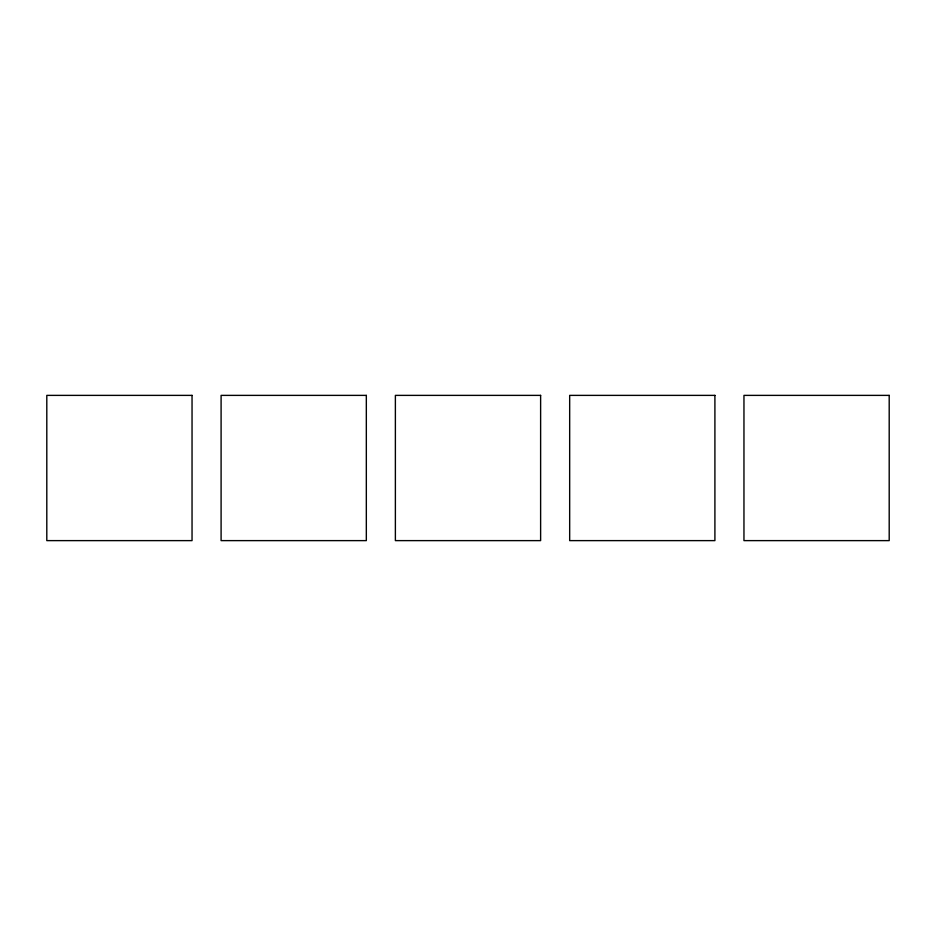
<?xml version="1.0" encoding="UTF-8"?>
<svg xmlns="http://www.w3.org/2000/svg" width="936" height="936" viewBox="0 0 936 936"><rect width="100%" height="100%" fill="white"/><g stroke="black" fill="none" stroke-linecap="round" stroke-linejoin="round"><path stroke-width="1.4" d="M192.044 395.378L46.8 395.378L46.8 540.622L192.044 540.622L192.044 395.378M366.327 395.378L221.095 395.378L221.095 540.622L366.327 540.622L366.327 395.378M540.622 395.378L395.378 395.378L395.378 540.622L540.622 540.622L540.622 395.378M714.905 395.378L569.673 395.378L569.673 540.622L714.905 540.622L714.905 395.378M889.2 395.378L743.956 395.378L743.956 540.622L889.2 540.622L889.2 395.378"/></g></svg>
